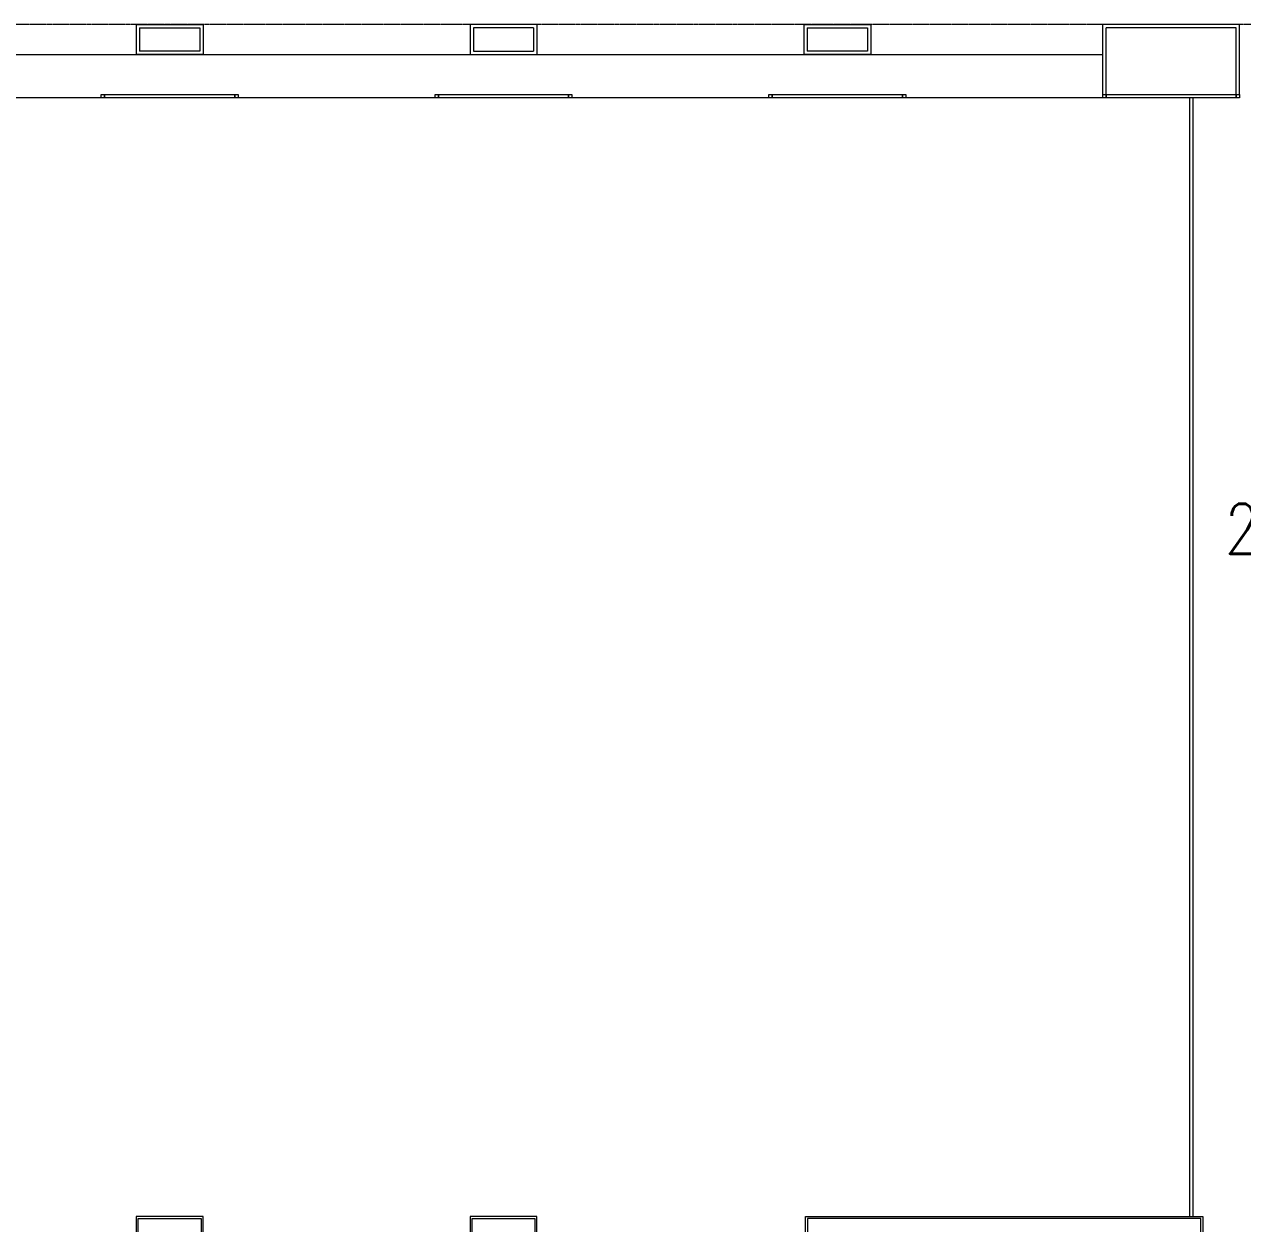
# Model space of a CAD drawing. Header units: inches. Extents: x 342932 to 557958, y 80625 to 242727.
# Drawn here: x 440706 to 458953, y 174520 to 192477 of the extents above; entities that cross this region are included whole.
import ezdxf
from ezdxf.enums import TextEntityAlignment as Align

# ---------------------------------------------------------------- set-up
doc = ezdxf.new("R2010")
doc.units = ezdxf.units.IN
doc.header["$MEASUREMENT"] = 0
doc.linetypes.add('First Floor$0$HIDDEN', pattern=[0.375, 0.25, -0.125])
for name, color, linetype, lineweight in [('First Floor$0$A-G22-M-Overhead-Floors', 251, 'First Floor$0$HIDDEN', 5), ('First Floor$0$A-G250-G-Walls-Art-Structure', 7, 'Continuous', 15), ('First Floor$0$A-G312-M-Wall-Cladding-Panel', 7, 'Continuous', 9), ('First Floor$0$A-G312-M-Wall-Finish-Plaster', 7, 'Continuous', 15), ('First Floor$0$A-G321-M-Window', 251, 'Continuous', 9), ('First Floor$0$Z-Z001-S-Room-Name-Identification-250', 7, 'Continuous', 15)]:
    doc.layers.add(name, color=color, linetype=linetype, lineweight=lineweight)
doc.styles.add('First Floor$0$Tag-RomanS', font='romans.shx', dxfattribs={"width": 0.8})

# ---------------------------------------------------------------- blocks, each defined once
blk = doc.blocks.new('First Floor$0$tag-roomname')
at = {"lineweight": 18, "ltscale": 0.01, "style": 'First Floor$0$Tag-RomanS', "width": 0.8}
blk.add_attdef('ROOM_NO_2', text='', height=3, dxfattribs=at).set_placement((0, 1.612), align=Align.MIDDLE_CENTER)
at = {"linetype": 'ByBlock', "lineweight": 15, "ltscale": 0.01, "style": 'First Floor$0$Tag-RomanS', "width": 0.8, "flags": 1}
for tag, p in [('ROOM_NAME_1', (0, -2.288)), ('ROOM_NAME_2', (0, -5.744))]:
    blk.add_attdef(tag, text='', height=2.5, dxfattribs=at).set_placement(p, align=Align.MIDDLE_CENTER)

msp = doc.modelspace()

# ---------------------------------------------------------------- linework, layer by layer
at = {"layer": 'First Floor$0$A-G22-M-Overhead-Floors'}
msp.add_line((461182.3, 192476.5, 0), (374582.1, 192476.5, 0), dxfattribs=at)
at = {"layer": 'First Floor$0$A-G250-G-Walls-Art-Structure'}
for p, q in [((442382, 192476.5, 0), (443382, 192476.5, 0)), ((442382, 192476.5, 0), (442382, 192026.5, 0)), ((442432.1, 192426.5, 0), (443332, 192426.5, 0)), ((442432.1, 192426.5, 0), (442432.1, 192076.5, 0)), ((443332, 192426.5, 0), (443332, 192076.5, 0)), ((443382, 192476.5, 0), (443382, 192026.5, 0)), ((448382, 192476.5, 0), (447382, 192476.5, 0)), ((447382, 192476.5, 0), (447382, 192026.5, 0)), ((448332, 192426.5, 0), (447432.1, 192426.5, 0)), ((447432.1, 192426.5, 0), (447432.1, 192076.5, 0)), ((448332, 192426.5, 0), (448332, 192076.5, 0)), ((448382, 192476.5, 0), (448382, 192026.5, 0)), ((452382.1, 192476.5, 0), (453382.1, 192476.5, 0)), ((452382.1, 192476.5, 0), (452382.1, 192026.5, 0)), ((452432.1, 192426.5, 0), (453332.1, 192426.5, 0)), ((452432.1, 192426.5, 0), (452432.1, 192076.5, 0)), ((453332.1, 192426.5, 0), (453332.1, 192076.5, 0)), ((453382.1, 192476.5, 0), (453382.1, 192026.5, 0)), ((456857.1, 191426.6, 0), (456857.1, 192476.5, 0)), ((458907.3, 192476.5, 0), (456857.1, 192476.5, 0)), ((456907.1, 191426.6, 0), (456907.1, 192426.5, 0)), ((458857.3, 192426.5, 0), (456907.1, 192426.5, 0)), ((458857.3, 191426.6, 0), (458857.3, 192426.5, 0)), ((458907.3, 191426.6, 0), (458907.3, 192476.5, 0)), ((423907, 192026.5, 0), (456857.1, 192026.5, 0)), ((443382, 192026.5, 0), (442382, 192026.5, 0)), ((443332, 192076.5, 0), (442432.1, 192076.5, 0)), ((447382, 192026.5, 0), (448382, 192026.5, 0)), ((447432.1, 192076.5, 0), (448332, 192076.5, 0)), ((453382.1, 192026.5, 0), (452382.1, 192026.5, 0)), ((453332.1, 192076.5, 0), (452432.1, 192076.5, 0)), ((441857.1, 191376.5), (438907, 191376.5)), ((446857.1, 191376.5), (443907, 191376.5)), ((451857.1, 191376.5), (448907, 191376.5)), ((456857.1, 191376.5), (453907, 191376.5))]:
    msp.add_line(p, q, dxfattribs=at)
at = {"layer": 'First Floor$0$A-G250-G-Walls-Art-Structure', "elevation": 0}
for points in [[(441856.9, 191426.6), (441906.9, 191426.6), (441907.1, 191376.5), (441857.1, 191376.5)], [(443856.9, 191426.6), (443906.9, 191426.6), (443907.1, 191376.5), (443857.1, 191376.5)], [(446857, 191426.5), (446907, 191426.5), (446907.1, 191376.4), (446857.1, 191376.4)], [(448856.9, 191426.6), (448906.9, 191426.6), (448907.1, 191376.4), (448857.1, 191376.4)], [(451856.9, 191426.6), (451906.9, 191426.6), (451907.1, 191376.5), (451857.1, 191376.5)], [(453856.9, 191426.6), (453906.9, 191426.6), (453907.1, 191376.5), (453857.1, 191376.5)], [(456857.1, 191426.6), (456907.1, 191426.6), (456907.1, 191376.5), (456857.1, 191376.5)], [(458857.3, 191426.7), (458907.3, 191426.6), (458907.3, 191376.5), (458857.3, 191376.5)]]:
    msp.add_lwpolyline(points, close=True, dxfattribs=at)
for points in [[(443857.1, 191426.5), (443857.1, 191426.5), (443857.1, 191376.5), (441907.1, 191376.5), (441907.1, 191426.5), (443857.1, 191426.5)], [(448857.1, 191426.5), (448857.1, 191426.5), (448857.1, 191376.4), (446907.1, 191376.4), (446907.1, 191426.4), (448857.1, 191426.5)], [(453857.1, 191426.5), (453857.1, 191426.5), (453857.1, 191376.5), (451907.1, 191376.5), (451907.1, 191426.5), (453857.1, 191426.5)], [(458857.3, 191426.5), (458857.3, 191426.5), (458857.3, 191376.5), (456907.1, 191376.5), (456907.1, 191426.5), (458857.3, 191426.5)]]:
    msp.add_lwpolyline(points, dxfattribs=at)
at = {"layer": 'First Floor$0$A-G312-M-Wall-Cladding-Panel'}
for points in [[(443352.1, 173551.5), (443382.1, 173551.5), (443382.1, 174626.5), (442382.1, 174626.5), (442382.1, 173551.5), (442412.1, 173551.5), (442412.1, 174596.5), (443352.1, 174596.5), (443352.1, 173551.5)], [(448352.1, 173551.5), (448382.1, 173551.5), (448382.1, 174626.5), (447382.1, 174626.5), (447382.1, 173551.5), (447412.1, 173551.5), (447412.1, 174596.5), (448352.1, 174596.5), (448352.1, 173551.5)]]:
    msp.add_lwpolyline(points, dxfattribs=at)
at = {"layer": 'First Floor$0$A-G312-M-Wall-Cladding-Panel', "elevation": 0}
msp.add_lwpolyline([(452407.1, 173401.5), (452437.1, 173401.5), (452437.1, 173256.5), (458327.1, 173256.5), (458327.1, 174596.5), (452437.1, 174596.5), (452437.1, 174151.5), (452437.1, 173551.5), (452407.1, 173551.5), (452407.1, 174151.5), (452407.1, 174626.5), (458357.1, 174626.5), (458357.1, 173226.5), (452407.1, 173226.5), (452407.1, 173401.5)], dxfattribs=at)
at = {"layer": 'First Floor$0$A-G312-M-Wall-Finish-Plaster'}
msp.add_line((458307.1, 192426.6, 0), (457457.1, 192426.6, 0), dxfattribs=at)
at = {"layer": 'First Floor$0$A-G321-M-Window'}
for p, q in [((458157.1, 191376.5, 0), (458157.1, 174626.5, 0)), ((458207.1, 191376.5, 0), (458207.1, 174626.5, 0))]:
    msp.add_line(p, q, dxfattribs=at)

# ---------------------------------------------------------------- block references
at = {"layer": 'First Floor$0$Z-Z001-S-Room-Name-Identification-250'}
ref = msp.add_blockref('First Floor$0$tag-roomname', (459717.2, 184520.9), dxfattribs=dict(at, xscale=250, yscale=250, zscale=250))
ref.add_attrib('ROOM_NO_2', '2127', dxfattribs={"layer": '0', "lineweight": 18, "ltscale": 0.01, "height": 750, "style": 'First Floor$0$Tag-RomanS', "width": 0.8}).set_placement((459717.2, 184923.8), align=Align.MIDDLE_CENTER)

doc.saveas('drawing.dxf')
